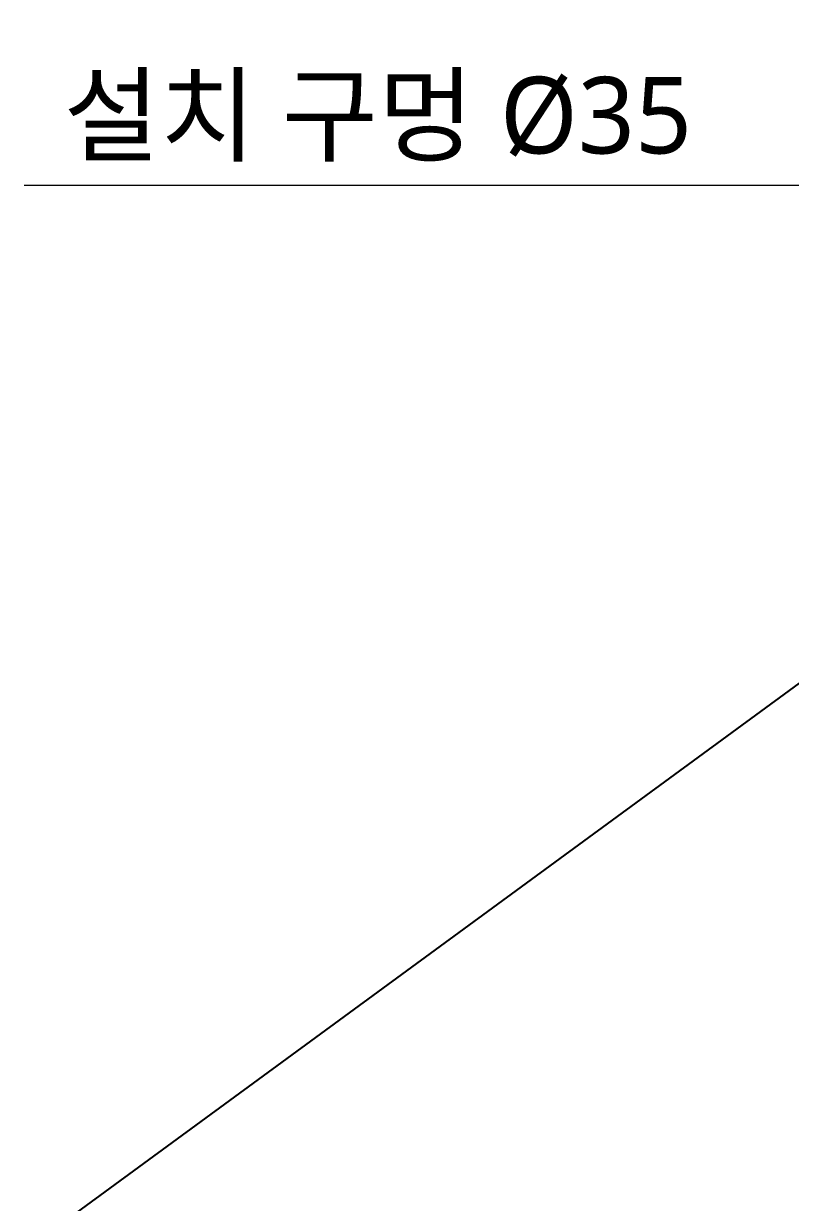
# Model space of a CAD drawing. Extents: x 1481 to 3160, y 4681 to 5260.
# Drawn here: x 1580.8 to 1680.9, y 4761 to 4914.9 of the extents above; entities that cross this region are included whole.
import ezdxf

# ---------------------------------------------------------------- set-up
doc = ezdxf.new("R2010")
doc.units = 0
doc.header["$LTSCALE"] = 30
doc.header["$MEASUREMENT"] = 0
doc.header["$PDMODE"] = 3
doc.header["$PDSIZE"] = -10
doc.layers.get('0').update_dxf_attribs({"linetype": 'CONTINUOUS'})
doc.layers.get('DEFPOINTS').update_dxf_attribs({"linetype": 'CONTINUOUS'})
doc.styles.add('Daelim Dimension', font='NanumGothic.ttf')
doc.dimstyles.new('DEFAULT', dxfattribs={"dimscale": 2, "dimtxt": 2, "dimasz": 2, "dimexe": 0, "dimexo": 2, "dimgap": 1, "dimtad": 1, "dimdec": 1, "dimzin": 9, "dimdsep": 46, "dimtxsty": 'Daelim Dimension', "dimcen": 0.5, "dimclrd": 252, "dimclre": 252, "dimclrt": 3, "dimadec": 1, "dimazin": 0, "dimtfac": 1, "dimtdec": 1, "dimtix": 1, "dimtmove": 0, "dimatfit": 3, "dimfxl": 0, "dimtolj": 1, "dimtzin": 1, "dimlwd": 9, "dimlwe": 9, "dimarcsym": 0})

# ---------------------------------------------------------------- blocks, each defined once
blk = doc.blocks.new('*D2')
at = {"color": 5, "lineweight": 9, "ltscale": 0.5}
for p, q in [((1712.04, 4915.7), (1712.04, 4891.77)), ((1737.24, 4915.8), (1737.24, 4891.77)), ((1712.04, 4893.77), (1580.88, 4893.77)), ((1733.24, 4893.77), (1716.04, 4893.77))]:
    blk.add_line(p, q, dxfattribs=at)
at = {"color": 5, "ltscale": 0.5}
for points in [[(1716.04, 4894.44), (1716.04, 4893.11), (1712.04, 4893.77)], [(1733.24, 4894.44), (1733.24, 4893.11), (1737.24, 4893.77)]]:
    blk.add_solid(points, dxfattribs=at)
at = {"layer": 'DEFPOINTS', "color": 0, "ltscale": 0.5}
for p in [(1712.04, 4919.7), (1737.24, 4919.8), (1737.24, 4893.77)]:
    blk.add_point(p, dxfattribs=at)
at = {"color": 7, "ltscale": 0.5, "insert": (1627.07, 4902.41), "char_height": 10, "attachment_point": 5, "style": 'Daelim Dimension'}
blk.add_mtext('\\A1;설치 구멍 %%C35', dxfattribs=at)

msp = doc.modelspace()

# ---------------------------------------------------------------- linework, layer by layer
at = {"ltscale": 0.5}
msp.add_line((1480.63, 4681.18), (2270.51, 5259.94), dxfattribs=at)

# ---------------------------------------------------------------- dimensions: what is measured, and where the dimension line sits
at = {"color": 5, "ltscale": 0.5}
dim = msp.add_linear_dim(base=(1737.24, 4893.77), p1=(1712.04, 4919.7), p2=(1737.24, 4919.8), text='설치 구멍 %%C35', dimstyle='DEFAULT', override={"dimtxt": 5, "dimexe": 1, "dimdec": 0, "dimclrd": 5, "dimclre": 5, "dimclrt": 7}, dxfattribs=at)
dim.commit()
dim.dimension.update_dxf_attribs({"geometry": '*D2', "text_midpoint": (1627.07, 4893.77), "dimtype": 128})

doc.saveas('drawing.dxf')
